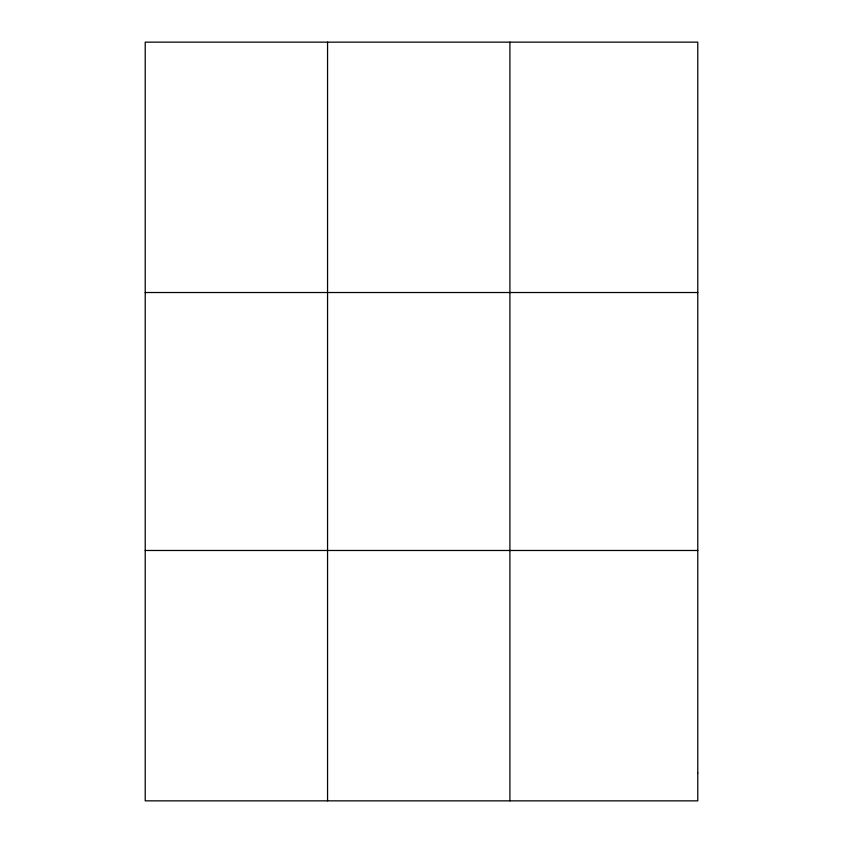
<?xml version="1.0" encoding="UTF-8"?>
<svg xmlns="http://www.w3.org/2000/svg" width="843" height="843" viewBox="0 0 843 843"><rect width="100%" height="100%" fill="white"/><g stroke="black" fill="none" stroke-linecap="round" stroke-linejoin="round"><path stroke-width="1.26" d="M327.558 800.85L327.558 42.15M509.91 800.85L509.91 42.15M145.217 292.521L697.783 292.521M145.217 550.479L697.783 550.479M697.783 773.031L697.783 800.85L145.217 800.85L145.217 42.15L697.783 42.15L697.783 773.031"/></g></svg>
